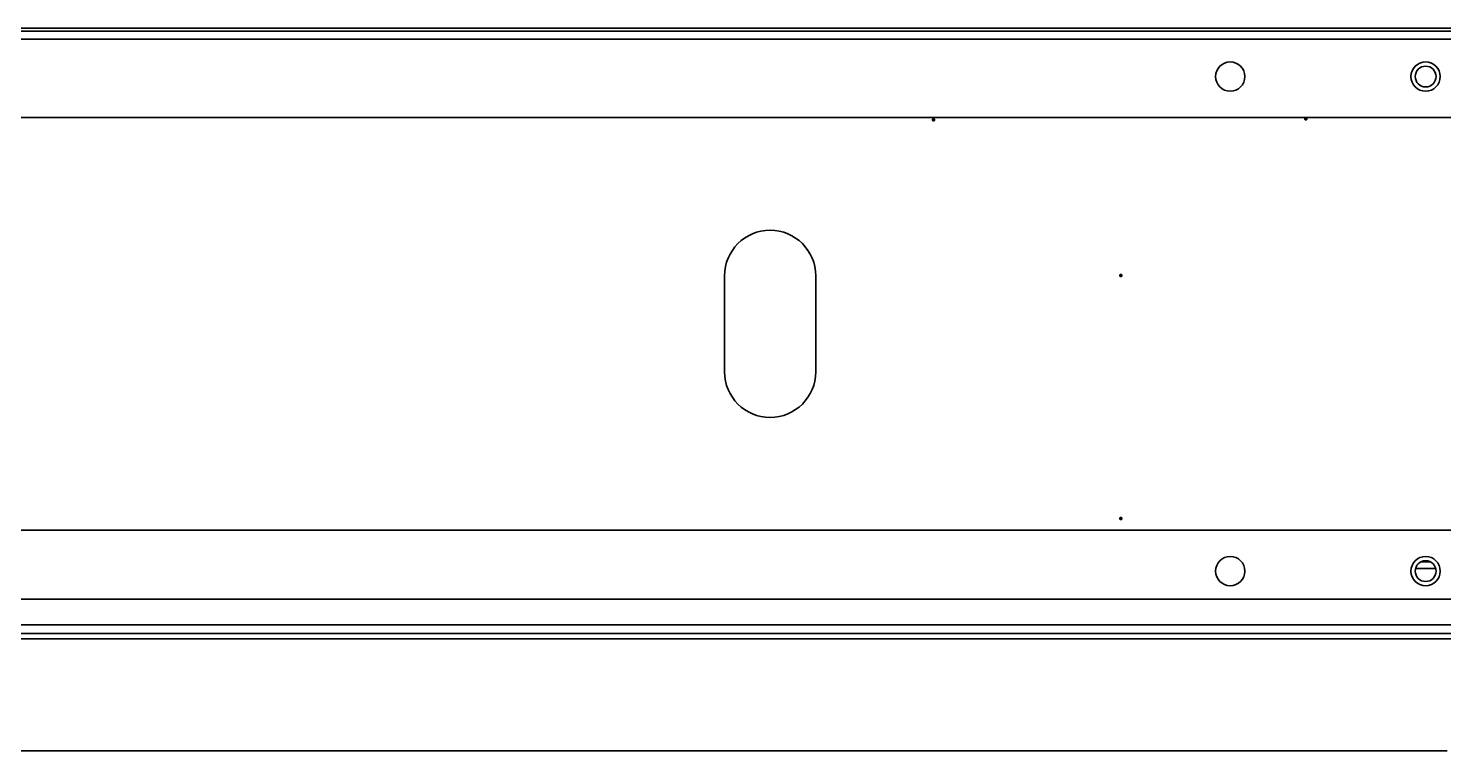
# Model space of a CAD drawing. Header units: inches. Extents: x 786 to 5593, y 691 to 5453.
# Drawn here: x 3611.2 to 3828.5, y 4282.7 to 4393.7 of the extents above; entities that cross this region are included whole.
import ezdxf

# ---------------------------------------------------------------- set-up
doc = ezdxf.new("R2010")
doc.units = ezdxf.units.IN
doc.layers.add('1', color=7, linetype='Continuous', true_color=0xffffff)

msp = doc.modelspace()

# ---------------------------------------------------------------- linework, layer by layer
at = {"layer": '1', "color": 7, "linetype": 'Continuous', "lineweight": 35}
for p, q in [((4189.24, 4393.7), (3462.24, 4393.7)), ((4187.24, 4393.25), (3464.24, 4393.25)), ((4187.24, 4392.05), (3464.24, 4392.05)), ((3462.24, 4379.98), (4189.24, 4379.98)), ((3718.1, 4340.9), (3718.1, 4355.66)), ((3732.1, 4355.66), (3732.1, 4340.9)), ((3462.24, 4316.58), (4189.24, 4316.58)), ((3826.51, 4311.68), (3824.96, 4311.68)), ((3827.3, 4310.68), (3824.19, 4310.68)), ((4189.24, 4305.95), (3461.74, 4305.95)), ((4253.74, 4300.68), (3397.74, 4300.68)), ((3461.74, 4302), (4189.24, 4302)), ((3890.22, 4299.88), (3573.19, 4299.88)), ((3559.5, 4282.68), (3714.05, 4282.68)), ((3714.05, 4282.68), (3829.03, 4282.68))]:
    msp.add_line(p, q, dxfattribs=at)
for centre, radius in [((3795.74, 4386.28), 2.25), ((3825.74, 4386.28), 2.25), ((3825.74, 4386.28), 1.6), ((3795.74, 4310.28), 2.25), ((3825.74, 4310.28), 2.25), ((3825.74, 4310.28), 1.6)]:
    msp.add_circle(centre, radius, dxfattribs=at)
for centre, start, end in [((3725.1, 4355.66), 0, 180), ((3725.1, 4340.9), 180, 0)]:
    msp.add_arc(centre, 7, start, end, dxfattribs=at)
at = {"layer": '1', "color": 163, "linetype": 'Continuous', "lineweight": 70}
for p in [(3750.19, 4379.61), (3807.37, 4379.77), (3778.95, 4355.7), (3778.95, 4318.38)]:
    msp.add_point(p, dxfattribs=at)

doc.saveas('drawing.dxf')
